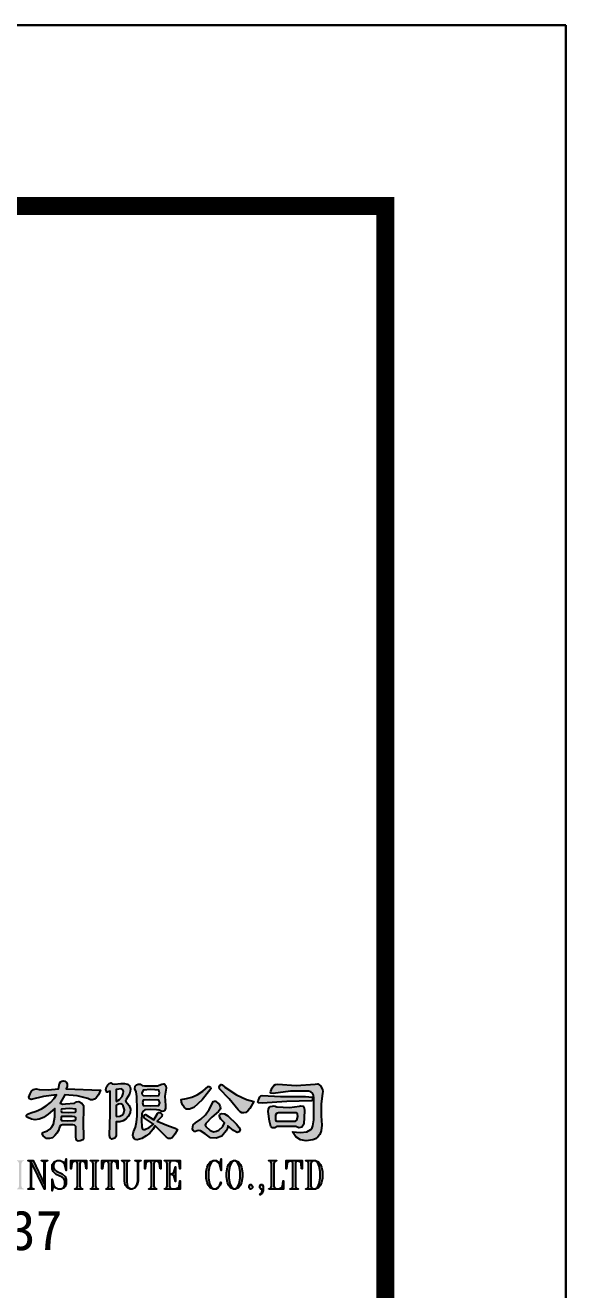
# Model space of a CAD drawing. Extents: x 9734459 to 9908434, y 5249905 to 5598782.
# Drawn here: x 9850365 to 9853359, y 5327003 to 5334005 of the extents above; entities that cross this region are included whole.
import ezdxf
from ezdxf.enums import TextEntityAlignment as Align

# ---------------------------------------------------------------- set-up
doc = ezdxf.new("R2010")
doc.units = 0
doc.header["$LTSCALE"] = 1000
doc.header["$MEASUREMENT"] = 0
doc.linetypes.add('接地线', pattern=[1.35002, 0.5, -1e-05, 1e-05, 0.5, -0.125, 0.1, -0.125])
for name, color, linetype in [('BTTK', 7, 'Continuous'), ('Logo', 4, 'Continuous'), ('PUB_TITLE', 7, 'Continuous'), ('电-线路-接地网', 6, '接地线')]:
    doc.layers.add(name, color=color, linetype=linetype)
doc.layers.add('yichutu', color=7, linetype='Continuous', true_color=0xffffff, plot=False)
doc.styles.add('HT', font='')
doc.styles.add('HZ(TK)', font='tssdeng.shx', dxfattribs={"width": 0.9, "bigfont": 'tssdchn.shx'})
doc.styles.get('HT').set_extended_font_data('SimHei')

# ---------------------------------------------------------------- blocks, each defined once
blk = doc.blocks.new('vhtemplate_2020年新竖式图框_A0')
at = {"layer": 'Logo'}
h = blk.add_hatch(color=4, dxfattribs=at)
h.dxf.hatch_style = 1
h.paths.add_polyline_path([(1160.332, 780.713), (1160.057, 780.525), (1159.828, 780.432), (1159.607, 780.4), (1159.395, 780.432), (1159.191, 780.525), (1159.124, 780.577), (1159.124, 780.65), (1159.182, 780.702), (1159.357, 780.775), (1159.663, 780.874), (1159.949, 781.004), (1160.213, 781.166), (1160.457, 781.358), (1160.657, 781.567), (1160.79, 781.775), (1160.074, 781.692), (1159.391, 781.525), (1159.291, 781.556), (1159.257, 781.65), (1159.32, 781.835), (1159.407, 781.973), (1159.52, 782.064), (1159.657, 782.108), (1159.824, 782.066), (1160.324, 782.056), (1160.89, 782.108), (1160.957, 782.4), (1161.013, 782.486), (1161.082, 782.535), (1161.163, 782.548), (1161.257, 782.525), (1161.336, 782.452), (1161.373, 782.358), (1161.369, 782.243), (1161.323, 782.108), (1163.223, 782.025), (1163.114, 781.775), (1162.989, 781.608), (1162.898, 781.528), (1162.789, 781.494), (1162.665, 781.507), (1162.523, 781.567), (1161.94, 781.723), (1161.257, 781.775), (1160.99, 781.317), (1161.132, 781.265), (1161.29, 781.275), (1161.79, 781.317), (1161.898, 781.379), (1162.023, 781.4), (1162.19, 781.317), (1162.281, 781.192), (1162.29, 780.983), (1162.273, 780.202), (1162.29, 779.442), (1162.277, 779.351), (1162.24, 779.286), (1162.09, 779.234), (1161.988, 779.216), (1161.915, 779.244), (1161.871, 779.32), (1161.856, 779.442), (1161.856, 780.025), (1161.781, 780.088), (1161.69, 780.109), (1161.123, 780.109), (1161.015, 780.077), (1160.957, 779.984), (1160.894, 779.807), (1160.807, 779.651), (1160.694, 779.515), (1160.557, 779.401), (1160.39, 779.349), (1160.224, 779.359), (1160.065, 779.484), (1159.99, 779.609), (1160.024, 779.682), (1160.124, 779.734), (1160.28, 779.791), (1160.415, 779.88), (1160.53, 779.999), (1160.623, 780.15), (1160.69, 780.557), (1160.69, 781.025)])
h.paths.add_polyline_path([(1161.023, 780.452), (1161.057, 780.359), (1161.398, 780.338), (1161.69, 780.359), (1161.775, 780.353), (1161.831, 780.379), (1161.859, 780.437), (1161.856, 780.525), (1161.806, 780.559), (1161.656, 780.577), (1161.057, 780.567)], flags=16)
h.paths.add_polyline_path([(1161.04, 780.9), (1161.057, 780.817), (1161.432, 780.796), (1161.823, 780.817), (1161.865, 780.879), (1161.856, 780.983), (1161.507, 781.025), (1161.057, 780.983)], flags=16)
h = blk.add_hatch(color=4, dxfattribs=at)
h.dxf.hatch_style = 1
h.paths.add_polyline_path([(1165.53, 782.296), (1165.655, 782.275), (1166.388, 782.275), (1166.622, 782.358), (1166.724, 782.376), (1166.797, 782.348), (1166.84, 782.272), (1166.855, 782.15), (1166.797, 781.702), (1166.822, 781.192), (1166.822, 781.03), (1166.788, 780.921), (1166.722, 780.864), (1166.622, 780.859), (1166.48, 780.921), (1166.322, 780.942), (1166.013, 780.963), (1165.689, 780.942), (1165.564, 780.848), (1165.522, 780.734), (1165.505, 780.348), (1165.522, 780.025), (1165.532, 779.937), (1165.564, 779.88), (1165.616, 779.854), (1165.689, 779.859), (1165.922, 779.973), (1166.155, 780.15), (1165.655, 780.484), (1165.622, 780.559), (1165.622, 780.619), (1165.655, 780.663), (1165.722, 780.692), (1166.188, 780.4), (1166.388, 780.734), (1166.463, 780.806), (1166.555, 780.775), (1166.638, 780.681), (1166.622, 780.567), (1166.355, 780.317), (1166.988, 780.067), (1167.363, 779.932), (1167.488, 779.859), (1167.346, 779.598), (1167.188, 779.401), (1167.099, 779.349), (1166.996, 779.359), (1166.882, 779.432), (1166.755, 779.567), (1166.255, 780.067), (1166.122, 779.851), (1165.955, 779.661), (1165.755, 779.497), (1165.522, 779.359), (1165.264, 779.276), (1165.166, 779.296), (1165.089, 779.359), (1165.037, 779.445), (1165.014, 779.536), (1165.055, 779.734), (1165.155, 779.981), (1165.222, 780.265), (1165.255, 780.585), (1165.255, 780.942), (1165.239, 781.692), (1165.193, 781.941), (1165.122, 782.108), (1165.153, 782.249), (1165.214, 782.337), (1165.303, 782.374), (1165.422, 782.358)])
h.paths.add_polyline_path([(1165.555, 781.348), (1165.589, 781.192), (1166.022, 781.171), (1166.455, 781.192), (1166.505, 781.327), (1166.455, 781.483), (1165.955, 781.504), (1165.589, 781.483)], flags=16)
h.paths.add_polyline_path([(1166.005, 781.712), (1166.455, 781.733), (1166.488, 781.889), (1166.455, 782.025), (1166.005, 782.066), (1165.589, 782.025), (1165.522, 781.869), (1165.539, 781.798), (1165.589, 781.733)], flags=16)
h.paths.add_polyline_path([(1164.872, 781.952), (1164.822, 781.817), (1164.639, 781.525), (1164.61, 781.442), (1164.622, 781.4), (1164.806, 781.192), (1164.889, 780.983), (1164.872, 780.775), (1164.756, 780.567), (1164.626, 780.424), (1164.472, 780.327), (1164.293, 780.278), (1164.089, 780.275), (1164.089, 779.526), (1164.062, 779.434), (1164.014, 779.369), (1163.856, 779.317), (1163.756, 779.39), (1163.723, 779.526), (1163.764, 780.723), (1163.756, 781.983), (1163.656, 781.941), (1163.61, 781.918), (1163.573, 781.931), (1163.523, 782.066), (1163.564, 782.215), (1163.623, 782.327), (1163.698, 782.402), (1163.789, 782.441), (1163.875, 782.392), (1163.997, 782.368), (1164.356, 782.4), (1164.547, 782.41), (1164.722, 782.358), (1164.847, 782.254), (1164.889, 782.108)])
h.paths.add_polyline_path([(1164.089, 780.567), (1164.293, 780.59), (1164.439, 780.661), (1164.526, 780.778), (1164.556, 780.942), (1164.489, 781.171), (1164.431, 781.239), (1164.356, 781.275), (1164.222, 781.254), (1164.089, 781.192)], flags=16)
h.paths.add_polyline_path([(1164.089, 781.4), (1164.272, 781.515), (1164.422, 781.692), (1164.483, 781.843), (1164.497, 781.962), (1164.466, 782.051), (1164.389, 782.108), (1164.089, 782.066)], flags=16)
h = blk.add_hatch(color=4, dxfattribs=at)
h.dxf.hatch_style = 1
h.paths.add_polyline_path([(1169.796, 781.254), (1169.854, 781.108), (1169.873, 781.046), (1169.862, 780.983), (1169.754, 780.859), (1169.396, 780.546), (1169.054, 780.192), (1169.021, 780.088), (1169.054, 780.025), (1169.287, 779.817), (1169.394, 779.755), (1169.512, 779.734), (1169.644, 779.755), (1169.787, 779.817), (1169.996, 780.025), (1170.087, 780.234), (1169.887, 780.432), (1169.837, 780.523), (1169.821, 780.609), (1169.829, 780.702), (1169.921, 780.734), (1170.096, 780.723), (1170.287, 780.609), (1170.754, 780.15), (1170.887, 779.984), (1170.954, 779.859), (1170.912, 779.734), (1170.787, 779.692), (1170.595, 779.807), (1170.287, 780.067), (1170.254, 779.921), (1170.187, 779.776), (1169.954, 779.484), (1169.629, 779.38), (1169.321, 779.401), (1169.021, 779.609), (1168.763, 779.776), (1168.665, 779.796), (1168.588, 779.776), (1168.496, 779.736), (1168.421, 779.744), (1168.363, 779.799), (1168.321, 779.9), (1168.363, 780.109), (1168.488, 780.234), (1168.783, 780.426), (1169.038, 780.671), (1169.25, 780.968), (1169.421, 781.317), (1169.475, 781.397), (1169.537, 781.431), (1169.608, 781.418), (1169.687, 781.358)])
h.paths.add_polyline_path([(1167.988, 781.567), (1168.288, 781.64), (1168.588, 781.775), (1168.888, 781.973), (1169.187, 782.233), (1169.254, 782.243), (1169.321, 782.191), (1169.329, 782.108), (1169.287, 782.025), (1168.863, 781.494), (1168.388, 781.067), (1168.154, 780.983), (1167.988, 780.983), (1167.857, 781.095), (1167.763, 781.223), (1167.707, 781.366), (1167.688, 781.525)])
h.paths.add_polyline_path([(1170.754, 781.775), (1171.312, 781.515), (1171.72, 781.4), (1171.491, 781.012), (1171.379, 780.886), (1171.27, 780.806), (1171.163, 780.772), (1171.058, 780.783), (1170.955, 780.84), (1170.854, 780.942), (1170.362, 781.546), (1169.821, 782.108), (1169.796, 782.223), (1169.854, 782.316), (1169.908, 782.34), (1169.971, 782.327), (1170.121, 782.191)])
h = blk.add_hatch(color=4, dxfattribs=at)
h.dxf.hatch_style = 1
h.paths.add_polyline_path([(1174.069, 782.296), (1175.119, 782.358), (1175.261, 782.379), (1175.419, 782.275), (1175.527, 782.066), (1175.538, 781.962), (1175.519, 781.858), (1175.452, 781.275), (1175.452, 780.609), (1175.486, 780.088), (1175.452, 779.776), (1175.373, 779.588), (1175.269, 779.442), (1175.14, 779.338), (1174.986, 779.276), (1174.615, 779.226), (1174.303, 779.286), (1174.048, 779.455), (1173.853, 779.734), (1174.311, 779.692), (1174.652, 779.734), (1174.877, 779.859), (1174.946, 779.953), (1174.986, 780.067), (1175.036, 780.39), (1175.052, 780.692), (1175.052, 781.608), (1175.021, 781.757), (1174.961, 781.869), (1174.871, 781.944), (1174.752, 781.983), (1173.744, 781.973), (1172.786, 781.858), (1172.67, 781.869), (1172.649, 781.913), (1172.653, 781.983), (1172.728, 782.163), (1172.82, 782.285), (1172.928, 782.35), (1173.053, 782.358)])
h.paths.add_polyline_path([(1173.203, 781.681), (1174.586, 781.692), (1174.952, 781.65), (1174.986, 781.525), (1174.969, 781.462), (1174.919, 781.442), (1173.553, 781.41), (1172.187, 781.317), (1171.978, 781.327), (1171.943, 781.371), (1171.953, 781.442), (1172.045, 781.66), (1172.109, 781.715), (1172.187, 781.733)])
h.paths.add_polyline_path([(1172.845, 781.16), (1172.986, 781.108), (1173.703, 781.077), (1174.253, 781.15), (1174.319, 781.171), (1174.452, 781.15), (1174.502, 781.046), (1174.519, 780.9), (1174.486, 780.15), (1174.386, 779.994), (1174.219, 779.942), (1174.053, 780.025), (1173.02, 780.025), (1172.886, 779.942), (1172.745, 779.942), (1172.653, 780.025), (1172.586, 780.317), (1172.52, 780.859), (1172.534, 780.986), (1172.578, 781.077), (1172.651, 781.132), (1172.753, 781.15)])
h.paths.add_polyline_path([(1173.086, 780.775), (1172.978, 780.744), (1172.92, 780.65), (1172.92, 780.4), (1172.945, 780.338), (1172.986, 780.317), (1174.019, 780.317), (1174.103, 780.379), (1174.153, 780.567), (1174.136, 780.702), (1174.086, 780.775)], flags=16)
h = blk.add_hatch(color=4, dxfattribs=at)
h.dxf.hatch_style = 1
h.paths.add_polyline_path([(1158.562, 776.544), (1158.562, 776.578), (1158.612, 776.578), (1158.678, 776.623), (1158.71, 776.715), (1158.71, 777.976), (1158.678, 778.068), (1158.612, 778.113), (1158.562, 778.113), (1158.562, 778.147), (1158.989, 778.147), (1158.989, 778.113), (1158.939, 778.113), (1158.874, 778.068), (1158.842, 777.976), (1158.842, 776.715), (1158.874, 776.623), (1158.939, 776.578), (1158.989, 776.578), (1158.989, 776.544)])
h.paths.add_polyline_path([(1160.234, 778.113), (1160.136, 778.045), (1160.136, 776.544), (1160.117, 776.544), (1159.387, 778.074), (1159.387, 776.646), (1159.484, 776.578), (1159.535, 776.578), (1159.535, 776.544), (1159.214, 776.544), (1159.214, 776.578), (1159.264, 776.578), (1159.362, 776.646), (1159.362, 778.045), (1159.264, 778.113), (1159.214, 778.113), (1159.214, 778.147), (1159.487, 778.147), (1160.111, 776.841), (1160.111, 778.045), (1160.014, 778.113), (1159.963, 778.113), (1159.963, 778.147), (1160.284, 778.147), (1160.284, 778.113)])
h.paths.add_polyline_path([(1161.268, 776.7), (1161.209, 776.621), (1161.044, 776.544), (1160.88, 776.544), (1160.715, 776.621), (1160.619, 776.753), (1160.549, 776.457), (1160.549, 777.114), (1160.625, 776.794), (1160.728, 776.65), (1160.884, 776.578), (1161.041, 776.578), (1161.194, 776.65), (1161.245, 776.79), (1161.245, 777.004), (1161.194, 777.146), (1161.092, 777.218), (1160.769, 777.368), (1160.606, 777.522), (1160.549, 777.677), (1160.549, 777.913), (1160.659, 778.07), (1160.827, 778.147), (1160.991, 778.147), (1161.156, 778.07), (1161.252, 777.938), (1161.322, 778.235), (1161.322, 777.577), (1161.246, 777.897), (1161.144, 778.041), (1160.988, 778.113), (1160.83, 778.113), (1160.677, 778.041), (1160.626, 777.902), (1160.626, 777.76), (1160.677, 777.62), (1160.779, 777.548), (1161.102, 777.398), (1161.266, 777.244), (1161.322, 777.088), (1161.322, 776.855)])
h.paths.add_polyline_path([(1162.431, 777.68), (1162.396, 777.974), (1162.37, 778.027), (1162.324, 778.07), (1162.177, 778.113), (1162.113, 778.068), (1162.081, 777.976), (1162.081, 776.715), (1162.113, 776.623), (1162.178, 776.578), (1162.229, 776.578), (1162.229, 776.544), (1161.801, 776.544), (1161.801, 776.578), (1161.851, 776.578), (1161.917, 776.623), (1161.949, 776.715), (1161.949, 777.976), (1161.917, 778.068), (1161.853, 778.113), (1161.706, 778.07), (1161.66, 778.027), (1161.634, 777.974), (1161.599, 777.68), (1161.574, 777.682), (1161.574, 778.147), (1162.455, 778.147), (1162.455, 777.682)])
h.paths.add_polyline_path([(1162.667, 776.544), (1162.667, 776.578), (1162.717, 776.578), (1162.782, 776.623), (1162.814, 776.715), (1162.814, 777.976), (1162.782, 778.068), (1162.717, 778.113), (1162.667, 778.113), (1162.667, 778.147), (1163.094, 778.147), (1163.094, 778.113), (1163.044, 778.113), (1162.978, 778.068), (1162.946, 777.976), (1162.946, 776.715), (1162.978, 776.623), (1163.044, 776.578), (1163.094, 776.578), (1163.094, 776.544)])
h.paths.add_polyline_path([(1164.162, 777.68), (1164.127, 777.974), (1164.101, 778.027), (1164.055, 778.07), (1163.908, 778.113), (1163.844, 778.068), (1163.812, 777.976), (1163.812, 776.715), (1163.844, 776.623), (1163.91, 776.578), (1163.96, 776.578), (1163.96, 776.544), (1163.532, 776.544), (1163.532, 776.578), (1163.583, 776.578), (1163.648, 776.623), (1163.68, 776.715), (1163.68, 777.976), (1163.648, 778.068), (1163.584, 778.113), (1163.437, 778.07), (1163.391, 778.027), (1163.365, 777.974), (1163.33, 777.68), (1163.306, 777.682), (1163.306, 778.147), (1164.186, 778.147), (1164.186, 777.682)])
h.paths.add_polyline_path([(1165.417, 778.113), (1165.319, 778.045), (1165.319, 777.007), (1165.264, 776.776), (1165.152, 776.621), (1164.987, 776.544), (1164.878, 776.544), (1164.878, 776.558), (1164.874, 776.544), (1164.712, 776.621), (1164.6, 776.776), (1164.546, 777.007), (1164.546, 777.976), (1164.513, 778.068), (1164.448, 778.113), (1164.398, 778.113), (1164.398, 778.147), (1164.825, 778.147), (1164.825, 778.113), (1164.775, 778.113), (1164.709, 778.068), (1164.677, 777.976), (1164.677, 776.937), (1164.728, 776.719), (1164.779, 776.65), (1164.881, 776.578), (1164.984, 776.578), (1165.14, 776.65), (1165.242, 776.794), (1165.294, 777.012), (1165.294, 778.045), (1165.196, 778.113), (1165.146, 778.113), (1165.146, 778.147), (1165.467, 778.147), (1165.467, 778.113)])
h.paths.add_polyline_path([(1166.535, 777.68), (1166.5, 777.974), (1166.474, 778.027), (1166.428, 778.07), (1166.281, 778.113), (1166.217, 778.068), (1166.185, 777.976), (1166.185, 776.715), (1166.217, 776.623), (1166.283, 776.578), (1166.333, 776.578), (1166.333, 776.544), (1165.905, 776.544), (1165.905, 776.578), (1165.956, 776.578), (1166.021, 776.623), (1166.053, 776.715), (1166.053, 777.976), (1166.021, 778.068), (1165.957, 778.113), (1165.81, 778.07), (1165.765, 778.027), (1165.738, 777.974), (1165.703, 777.68), (1165.679, 777.682), (1165.679, 778.147), (1166.56, 778.147), (1166.56, 777.682)])
h.paths.add_polyline_path([(1166.771, 776.544), (1166.771, 776.578), (1166.821, 776.578), (1166.887, 776.623), (1166.919, 776.715), (1166.919, 777.976), (1166.887, 778.068), (1166.821, 778.113), (1166.771, 778.113), (1166.771, 778.147), (1167.638, 778.147), (1167.638, 777.682), (1167.614, 777.68), (1167.579, 777.974), (1167.552, 778.027), (1167.507, 778.07), (1167.357, 778.113), (1167.148, 778.113), (1167.082, 778.068), (1167.05, 777.976), (1167.05, 777.4), (1167.143, 777.4), (1167.281, 777.449), (1167.294, 777.466), (1167.371, 777.786), (1167.371, 776.979), (1167.294, 777.3), (1167.281, 777.316), (1167.143, 777.365), (1167.05, 777.365), (1167.05, 776.715), (1167.082, 776.623), (1167.148, 776.578), (1167.357, 776.578), (1167.507, 776.621), (1167.552, 776.663), (1167.579, 776.717), (1167.614, 777.012), (1167.638, 777.009), (1167.638, 776.544)])
h = blk.add_hatch(color=4, dxfattribs=at)
h.dxf.hatch_style = 1
h.paths.add_polyline_path([(1169.829, 777.897), (1169.725, 778.041), (1169.622, 778.113), (1169.468, 778.113), (1169.366, 778.043), (1169.262, 777.825), (1169.21, 777.53), (1169.21, 777.161), (1169.262, 776.866), (1169.366, 776.648), (1169.468, 776.578), (1169.622, 776.578), (1169.725, 776.65), (1169.829, 776.796), (1169.882, 776.943), (1169.904, 776.926), (1169.85, 776.774), (1169.74, 776.621), (1169.628, 776.544), (1169.46, 776.546), (1169.298, 776.621), (1169.186, 776.774), (1169.133, 776.928), (1169.078, 777.157), (1169.078, 777.534), (1169.133, 777.762), (1169.186, 777.917), (1169.298, 778.07), (1169.462, 778.147), (1169.628, 778.147), (1169.74, 778.07), (1169.835, 777.938), (1169.905, 778.235), (1169.905, 777.577)])
h.paths.add_polyline_path([(1171.039, 776.928), (1170.983, 776.774), (1170.872, 776.621), (1170.709, 776.544), (1170.595, 776.544), (1170.594, 776.546), (1170.432, 776.621), (1170.32, 776.774), (1170.265, 776.928), (1170.211, 777.231), (1170.211, 777.46), (1170.265, 777.762), (1170.32, 777.917), (1170.432, 778.07), (1170.595, 778.147), (1170.709, 778.147), (1170.71, 778.145), (1170.872, 778.07), (1170.983, 777.917), (1171.039, 777.762), (1171.092, 777.46), (1171.092, 777.231)])
h.paths.add_polyline_path([(1170.961, 777.53), (1170.909, 777.825), (1170.805, 778.043), (1170.702, 778.113), (1170.601, 778.113), (1170.499, 778.043), (1170.395, 777.825), (1170.343, 777.53), (1170.343, 777.161), (1170.395, 776.866), (1170.499, 776.648), (1170.601, 776.578), (1170.702, 776.578), (1170.805, 776.648), (1170.909, 776.866), (1170.961, 777.161)], flags=16)
h.paths.add_polyline_path([(1171.576, 776.544), (1171.513, 776.544), (1171.452, 776.629), (1171.452, 776.717), (1171.513, 776.802), (1171.576, 776.802), (1171.637, 776.717), (1171.637, 776.629)])
h.paths.add_polyline_path([(1172.178, 776.325), (1172.068, 776.247), (1172.056, 776.278), (1172.158, 776.351), (1172.187, 776.512), (1172.164, 776.544), (1172.111, 776.544), (1172.05, 776.629), (1172.05, 776.717), (1172.111, 776.802), (1172.174, 776.802), (1172.235, 776.717), (1172.235, 776.483)])
h.paths.add_polyline_path([(1172.553, 776.544), (1172.553, 776.578), (1172.603, 776.578), (1172.669, 776.623), (1172.701, 776.715), (1172.701, 777.976), (1172.669, 778.068), (1172.603, 778.113), (1172.553, 778.113), (1172.553, 778.147), (1172.98, 778.147), (1172.98, 778.113), (1172.93, 778.113), (1172.864, 778.068), (1172.832, 777.976), (1172.832, 776.715), (1172.864, 776.623), (1172.93, 776.578), (1173.085, 776.578), (1173.235, 776.621), (1173.282, 776.663), (1173.307, 776.717), (1173.343, 777.012), (1173.367, 777.009), (1173.367, 776.544)])
h.paths.add_polyline_path([(1174.369, 777.68), (1174.334, 777.974), (1174.308, 778.027), (1174.263, 778.07), (1174.116, 778.113), (1174.051, 778.068), (1174.019, 777.976), (1174.019, 776.715), (1174.051, 776.623), (1174.117, 776.578), (1174.168, 776.578), (1174.168, 776.544), (1173.739, 776.544), (1173.739, 776.578), (1173.79, 776.578), (1173.856, 776.623), (1173.888, 776.715), (1173.888, 777.976), (1173.856, 778.068), (1173.792, 778.113), (1173.645, 778.07), (1173.599, 778.027), (1173.573, 777.974), (1173.538, 777.68), (1173.513, 777.682), (1173.513, 778.147), (1174.394, 778.147), (1174.394, 777.682)])
h.paths.add_polyline_path([(1175.472, 776.928), (1175.418, 776.774), (1175.307, 776.621), (1175.142, 776.544), (1174.605, 776.544), (1174.605, 776.578), (1174.655, 776.578), (1174.721, 776.623), (1174.753, 776.715), (1174.753, 777.976), (1174.721, 778.068), (1174.655, 778.113), (1174.605, 778.113), (1174.605, 778.147), (1175.142, 778.147), (1175.307, 778.07), (1175.418, 777.917), (1175.472, 777.762), (1175.527, 777.534), (1175.527, 777.157)])
h.paths.add_polyline_path([(1175.396, 777.53), (1175.343, 777.825), (1175.24, 778.043), (1175.136, 778.113), (1174.982, 778.113), (1174.917, 778.068), (1174.884, 777.976), (1174.884, 776.715), (1174.917, 776.623), (1174.982, 776.578), (1175.136, 776.578), (1175.24, 776.648), (1175.343, 776.866), (1175.396, 777.161)], flags=16)
at = {"layer": 'Logo', "color": 4}
for points in [[(1160.332, 780.713), (1160.057, 780.525), (1159.828, 780.432), (1159.607, 780.4), (1159.395, 780.432), (1159.191, 780.525), (1159.124, 780.577), (1159.124, 780.65), (1159.182, 780.702), (1159.357, 780.775), (1159.663, 780.874), (1159.949, 781.004), (1160.213, 781.166), (1160.457, 781.358), (1160.657, 781.567), (1160.79, 781.775), (1160.074, 781.692), (1159.391, 781.525), (1159.291, 781.556), (1159.257, 781.65), (1159.32, 781.835), (1159.407, 781.973), (1159.52, 782.064), (1159.657, 782.108), (1159.824, 782.066), (1160.324, 782.056), (1160.89, 782.108), (1160.957, 782.4), (1161.013, 782.486), (1161.082, 782.535), (1161.163, 782.548), (1161.257, 782.525), (1161.336, 782.452), (1161.373, 782.358), (1161.369, 782.243), (1161.323, 782.108), (1163.223, 782.025), (1163.114, 781.775), (1162.989, 781.608), (1162.898, 781.528), (1162.789, 781.494), (1162.665, 781.507), (1162.523, 781.567), (1161.94, 781.723), (1161.257, 781.775), (1160.99, 781.317), (1161.132, 781.265), (1161.29, 781.275), (1161.79, 781.317), (1161.898, 781.379), (1162.023, 781.4), (1162.19, 781.317), (1162.281, 781.192), (1162.29, 780.983), (1162.273, 780.202), (1162.29, 779.442), (1162.277, 779.351), (1162.24, 779.286), (1162.09, 779.234), (1161.988, 779.216), (1161.915, 779.244), (1161.871, 779.32), (1161.856, 779.442), (1161.856, 780.025), (1161.781, 780.088), (1161.69, 780.109), (1161.123, 780.109), (1161.015, 780.077), (1160.957, 779.984), (1160.894, 779.807), (1160.807, 779.651), (1160.694, 779.515), (1160.557, 779.401), (1160.39, 779.349), (1160.224, 779.359), (1160.065, 779.484), (1159.99, 779.609), (1160.024, 779.682), (1160.124, 779.734), (1160.28, 779.791), (1160.415, 779.88), (1160.53, 779.999), (1160.623, 780.15), (1160.69, 780.557), (1160.69, 781.025)], [(1164.872, 781.952), (1164.822, 781.817), (1164.639, 781.525), (1164.61, 781.442), (1164.622, 781.4), (1164.806, 781.192), (1164.889, 780.983), (1164.872, 780.775), (1164.756, 780.567), (1164.626, 780.424), (1164.472, 780.327), (1164.293, 780.278), (1164.089, 780.275), (1164.089, 779.526), (1164.062, 779.434), (1164.014, 779.369), (1163.856, 779.317), (1163.756, 779.39), (1163.723, 779.526), (1163.764, 780.723), (1163.756, 781.983), (1163.656, 781.941), (1163.61, 781.918), (1163.573, 781.931), (1163.523, 782.066), (1163.564, 782.215), (1163.623, 782.327), (1163.698, 782.402), (1163.789, 782.441), (1163.875, 782.392), (1163.997, 782.368), (1164.356, 782.4), (1164.547, 782.41), (1164.722, 782.358), (1164.847, 782.254), (1164.889, 782.108)], [(1164.089, 781.4), (1164.272, 781.515), (1164.422, 781.692), (1164.483, 781.843), (1164.497, 781.962), (1164.466, 782.051), (1164.389, 782.108), (1164.089, 782.066)], [(1165.53, 782.296), (1165.655, 782.275), (1166.388, 782.275), (1166.622, 782.358), (1166.724, 782.376), (1166.797, 782.348), (1166.84, 782.272), (1166.855, 782.15), (1166.797, 781.702), (1166.822, 781.192), (1166.822, 781.03), (1166.788, 780.921), (1166.722, 780.864), (1166.622, 780.859), (1166.48, 780.921), (1166.322, 780.942), (1166.013, 780.963), (1165.689, 780.942), (1165.564, 780.848), (1165.522, 780.734), (1165.505, 780.348), (1165.522, 780.025), (1165.532, 779.937), (1165.564, 779.88), (1165.616, 779.854), (1165.689, 779.859), (1165.922, 779.973), (1166.155, 780.15), (1165.655, 780.484), (1165.622, 780.559), (1165.622, 780.619), (1165.655, 780.663), (1165.722, 780.692), (1166.188, 780.4), (1166.388, 780.734), (1166.463, 780.806), (1166.555, 780.775), (1166.638, 780.681), (1166.622, 780.567), (1166.355, 780.317), (1166.988, 780.067), (1167.363, 779.932), (1167.488, 779.859), (1167.346, 779.598), (1167.188, 779.401), (1167.099, 779.349), (1166.996, 779.359), (1166.882, 779.432), (1166.755, 779.567), (1166.255, 780.067), (1166.122, 779.851), (1165.955, 779.661), (1165.755, 779.497), (1165.522, 779.359), (1165.264, 779.276), (1165.166, 779.296), (1165.089, 779.359), (1165.037, 779.445), (1165.014, 779.536), (1165.055, 779.734), (1165.155, 779.981), (1165.222, 780.265), (1165.255, 780.585), (1165.255, 780.942), (1165.239, 781.692), (1165.193, 781.941), (1165.122, 782.108), (1165.153, 782.249), (1165.214, 782.337), (1165.303, 782.374), (1165.422, 782.358)], [(1167.988, 781.567), (1168.288, 781.64), (1168.588, 781.775), (1168.888, 781.973), (1169.187, 782.233), (1169.254, 782.243), (1169.321, 782.191), (1169.329, 782.108), (1169.287, 782.025), (1168.863, 781.494), (1168.388, 781.067), (1168.154, 780.983), (1167.988, 780.983), (1167.857, 781.095), (1167.763, 781.223), (1167.707, 781.366), (1167.688, 781.525)], [(1170.754, 781.775), (1171.312, 781.515), (1171.72, 781.4), (1171.491, 781.012), (1171.379, 780.886), (1171.27, 780.806), (1171.163, 780.772), (1171.058, 780.783), (1170.955, 780.84), (1170.854, 780.942), (1170.362, 781.546), (1169.821, 782.108), (1169.796, 782.223), (1169.854, 782.316), (1169.908, 782.34), (1169.971, 782.327), (1170.121, 782.191)], [(1174.069, 782.296), (1175.119, 782.358), (1175.261, 782.379), (1175.419, 782.275), (1175.527, 782.066), (1175.538, 781.962), (1175.519, 781.858), (1175.452, 781.275), (1175.452, 780.609), (1175.486, 780.088), (1175.452, 779.776), (1175.373, 779.588), (1175.269, 779.442), (1175.14, 779.338), (1174.986, 779.276), (1174.615, 779.226), (1174.303, 779.286), (1174.048, 779.455), (1173.853, 779.734), (1174.311, 779.692), (1174.652, 779.734), (1174.877, 779.859), (1174.946, 779.953), (1174.986, 780.067), (1175.036, 780.39), (1175.052, 780.692), (1175.052, 781.608), (1175.021, 781.757), (1174.961, 781.869), (1174.871, 781.944), (1174.752, 781.983), (1173.744, 781.973), (1172.786, 781.858), (1172.67, 781.869), (1172.649, 781.913), (1172.653, 781.983), (1172.728, 782.163), (1172.82, 782.285), (1172.928, 782.35), (1173.053, 782.358)], [(1166.005, 781.712), (1166.455, 781.733), (1166.488, 781.889), (1166.455, 782.025), (1166.005, 782.066), (1165.589, 782.025), (1165.522, 781.869), (1165.539, 781.798), (1165.589, 781.733)], [(1165.555, 781.348), (1165.589, 781.192), (1166.022, 781.171), (1166.455, 781.192), (1166.505, 781.327), (1166.455, 781.483), (1165.955, 781.504), (1165.589, 781.483)], [(1169.796, 781.254), (1169.854, 781.108), (1169.873, 781.046), (1169.862, 780.983), (1169.754, 780.859), (1169.396, 780.546), (1169.054, 780.192), (1169.021, 780.088), (1169.054, 780.025), (1169.287, 779.817), (1169.394, 779.755), (1169.512, 779.734), (1169.644, 779.755), (1169.787, 779.817), (1169.996, 780.025), (1170.087, 780.234), (1169.887, 780.432), (1169.837, 780.523), (1169.821, 780.609), (1169.829, 780.702), (1169.921, 780.734), (1170.096, 780.723), (1170.287, 780.609), (1170.754, 780.15), (1170.887, 779.984), (1170.954, 779.859), (1170.912, 779.734), (1170.787, 779.692), (1170.595, 779.807), (1170.287, 780.067), (1170.254, 779.921), (1170.187, 779.776), (1169.954, 779.484), (1169.629, 779.38), (1169.321, 779.401), (1169.021, 779.609), (1168.763, 779.776), (1168.665, 779.796), (1168.588, 779.776), (1168.496, 779.736), (1168.421, 779.744), (1168.363, 779.799), (1168.321, 779.9), (1168.363, 780.109), (1168.488, 780.234), (1168.783, 780.426), (1169.038, 780.671), (1169.25, 780.968), (1169.421, 781.317), (1169.475, 781.397), (1169.537, 781.431), (1169.608, 781.418), (1169.687, 781.358)], [(1173.203, 781.681), (1174.586, 781.692), (1174.952, 781.65), (1174.986, 781.525), (1174.969, 781.462), (1174.919, 781.442), (1173.553, 781.41), (1172.187, 781.317), (1171.978, 781.327), (1171.943, 781.371), (1171.953, 781.442), (1172.045, 781.66), (1172.109, 781.715), (1172.187, 781.733)], [(1161.04, 780.9), (1161.057, 780.817), (1161.432, 780.796), (1161.823, 780.817), (1161.865, 780.879), (1161.856, 780.983), (1161.507, 781.025), (1161.057, 780.983)], [(1164.089, 780.567), (1164.293, 780.59), (1164.439, 780.661), (1164.526, 780.778), (1164.556, 780.942), (1164.489, 781.171), (1164.431, 781.239), (1164.356, 781.275), (1164.222, 781.254), (1164.089, 781.192)], [(1172.845, 781.16), (1172.986, 781.108), (1173.703, 781.077), (1174.253, 781.15), (1174.319, 781.171), (1174.452, 781.15), (1174.502, 781.046), (1174.519, 780.9), (1174.486, 780.15), (1174.386, 779.994), (1174.219, 779.942), (1174.053, 780.025), (1173.02, 780.025), (1172.886, 779.942), (1172.745, 779.942), (1172.653, 780.025), (1172.586, 780.317), (1172.52, 780.859), (1172.534, 780.986), (1172.578, 781.077), (1172.651, 781.132), (1172.753, 781.15)], [(1173.086, 780.775), (1172.978, 780.744), (1172.92, 780.65), (1172.92, 780.4), (1172.945, 780.338), (1172.986, 780.317), (1174.019, 780.317), (1174.103, 780.379), (1174.153, 780.567), (1174.136, 780.702), (1174.086, 780.775)], [(1161.023, 780.452), (1161.057, 780.359), (1161.398, 780.338), (1161.69, 780.359), (1161.775, 780.353), (1161.831, 780.379), (1161.859, 780.437), (1161.856, 780.525), (1161.806, 780.559), (1161.656, 780.577), (1161.057, 780.567)], [(1160.234, 778.113), (1160.136, 778.045), (1160.136, 776.544), (1160.117, 776.544), (1159.387, 778.074), (1159.387, 776.646), (1159.484, 776.578), (1159.535, 776.578), (1159.535, 776.544), (1159.214, 776.544), (1159.214, 776.578), (1159.264, 776.578), (1159.362, 776.646), (1159.362, 778.045), (1159.264, 778.113), (1159.214, 778.113), (1159.214, 778.147), (1159.487, 778.147), (1160.111, 776.841), (1160.111, 778.045), (1160.014, 778.113), (1159.963, 778.113), (1159.963, 778.147), (1160.284, 778.147), (1160.284, 778.113)], [(1161.268, 776.7), (1161.209, 776.621), (1161.044, 776.544), (1160.88, 776.544), (1160.715, 776.621), (1160.619, 776.753), (1160.549, 776.457), (1160.549, 777.114), (1160.625, 776.794), (1160.728, 776.65), (1160.884, 776.578), (1161.041, 776.578), (1161.194, 776.65), (1161.245, 776.79), (1161.245, 777.004), (1161.194, 777.146), (1161.092, 777.218), (1160.769, 777.368), (1160.606, 777.522), (1160.549, 777.677), (1160.549, 777.913), (1160.659, 778.07), (1160.827, 778.147), (1160.991, 778.147), (1161.156, 778.07), (1161.252, 777.938), (1161.322, 778.235), (1161.322, 777.577), (1161.246, 777.897), (1161.144, 778.041), (1160.988, 778.113), (1160.83, 778.113), (1160.677, 778.041), (1160.626, 777.902), (1160.626, 777.76), (1160.677, 777.62), (1160.779, 777.548), (1161.102, 777.398), (1161.266, 777.244), (1161.322, 777.088), (1161.322, 776.855)], [(1162.431, 777.68), (1162.396, 777.974), (1162.37, 778.027), (1162.324, 778.07), (1162.177, 778.113), (1162.113, 778.068), (1162.081, 777.976), (1162.081, 776.715), (1162.113, 776.623), (1162.178, 776.578), (1162.229, 776.578), (1162.229, 776.544), (1161.801, 776.544), (1161.801, 776.578), (1161.851, 776.578), (1161.917, 776.623), (1161.949, 776.715), (1161.949, 777.976), (1161.917, 778.068), (1161.853, 778.113), (1161.706, 778.07), (1161.66, 778.027), (1161.634, 777.974), (1161.599, 777.68), (1161.574, 777.682), (1161.574, 778.147), (1162.455, 778.147), (1162.455, 777.682)], [(1162.667, 776.544), (1162.667, 776.578), (1162.717, 776.578), (1162.782, 776.623), (1162.814, 776.715), (1162.814, 777.976), (1162.782, 778.068), (1162.717, 778.113), (1162.667, 778.113), (1162.667, 778.147), (1163.094, 778.147), (1163.094, 778.113), (1163.044, 778.113), (1162.978, 778.068), (1162.946, 777.976), (1162.946, 776.715), (1162.978, 776.623), (1163.044, 776.578), (1163.094, 776.578), (1163.094, 776.544)], [(1164.162, 777.68), (1164.127, 777.974), (1164.101, 778.027), (1164.055, 778.07), (1163.908, 778.113), (1163.844, 778.068), (1163.812, 777.976), (1163.812, 776.715), (1163.844, 776.623), (1163.91, 776.578), (1163.96, 776.578), (1163.96, 776.544), (1163.532, 776.544), (1163.532, 776.578), (1163.583, 776.578), (1163.648, 776.623), (1163.68, 776.715), (1163.68, 777.976), (1163.648, 778.068), (1163.584, 778.113), (1163.437, 778.07), (1163.391, 778.027), (1163.365, 777.974), (1163.33, 777.68), (1163.306, 777.682), (1163.306, 778.147), (1164.186, 778.147), (1164.186, 777.682)], [(1165.417, 778.113), (1165.319, 778.045), (1165.319, 777.007), (1165.264, 776.776), (1165.152, 776.621), (1164.987, 776.544), (1164.878, 776.544), (1164.878, 776.558), (1164.874, 776.544), (1164.712, 776.621), (1164.6, 776.776), (1164.546, 777.007), (1164.546, 777.976), (1164.513, 778.068), (1164.448, 778.113), (1164.398, 778.113), (1164.398, 778.147), (1164.825, 778.147), (1164.825, 778.113), (1164.775, 778.113), (1164.709, 778.068), (1164.677, 777.976), (1164.677, 776.937), (1164.728, 776.719), (1164.779, 776.65), (1164.881, 776.578), (1164.984, 776.578), (1165.14, 776.65), (1165.242, 776.794), (1165.294, 777.012), (1165.294, 778.045), (1165.196, 778.113), (1165.146, 778.113), (1165.146, 778.147), (1165.467, 778.147), (1165.467, 778.113)], [(1166.535, 777.68), (1166.5, 777.974), (1166.474, 778.027), (1166.428, 778.07), (1166.281, 778.113), (1166.217, 778.068), (1166.185, 777.976), (1166.185, 776.715), (1166.217, 776.623), (1166.283, 776.578), (1166.333, 776.578), (1166.333, 776.544), (1165.905, 776.544), (1165.905, 776.578), (1165.956, 776.578), (1166.021, 776.623), (1166.053, 776.715), (1166.053, 777.976), (1166.021, 778.068), (1165.957, 778.113), (1165.81, 778.07), (1165.765, 778.027), (1165.738, 777.974), (1165.703, 777.68), (1165.679, 777.682), (1165.679, 778.147), (1166.56, 778.147), (1166.56, 777.682)], [(1166.771, 776.544), (1166.771, 776.578), (1166.821, 776.578), (1166.887, 776.623), (1166.919, 776.715), (1166.919, 777.976), (1166.887, 778.068), (1166.821, 778.113), (1166.771, 778.113), (1166.771, 778.147), (1167.638, 778.147), (1167.638, 777.682), (1167.614, 777.68), (1167.579, 777.974), (1167.552, 778.027), (1167.507, 778.07), (1167.357, 778.113), (1167.148, 778.113), (1167.082, 778.068), (1167.05, 777.976), (1167.05, 777.4), (1167.143, 777.4), (1167.281, 777.449), (1167.294, 777.466), (1167.371, 777.786), (1167.371, 776.979), (1167.294, 777.3), (1167.281, 777.316), (1167.143, 777.365), (1167.05, 777.365), (1167.05, 776.715), (1167.082, 776.623), (1167.148, 776.578), (1167.357, 776.578), (1167.507, 776.621), (1167.552, 776.663), (1167.579, 776.717), (1167.614, 777.012), (1167.638, 777.009), (1167.638, 776.544)], [(1169.829, 777.897), (1169.725, 778.041), (1169.622, 778.113), (1169.468, 778.113), (1169.366, 778.043), (1169.262, 777.825), (1169.21, 777.53), (1169.21, 777.161), (1169.262, 776.866), (1169.366, 776.648), (1169.468, 776.578), (1169.622, 776.578), (1169.725, 776.65), (1169.829, 776.796), (1169.882, 776.943), (1169.904, 776.926), (1169.85, 776.774), (1169.74, 776.621), (1169.628, 776.544), (1169.46, 776.546), (1169.298, 776.621), (1169.186, 776.774), (1169.133, 776.928), (1169.078, 777.157), (1169.078, 777.534), (1169.133, 777.762), (1169.186, 777.917), (1169.298, 778.07), (1169.462, 778.147), (1169.628, 778.147), (1169.74, 778.07), (1169.835, 777.938), (1169.905, 778.235), (1169.905, 777.577)], [(1171.039, 776.928), (1170.983, 776.774), (1170.872, 776.621), (1170.709, 776.544), (1170.595, 776.544), (1170.594, 776.546), (1170.432, 776.621), (1170.32, 776.774), (1170.265, 776.928), (1170.211, 777.231), (1170.211, 777.46), (1170.265, 777.762), (1170.32, 777.917), (1170.432, 778.07), (1170.595, 778.147), (1170.709, 778.147), (1170.71, 778.145), (1170.872, 778.07), (1170.983, 777.917), (1171.039, 777.762), (1171.092, 777.46), (1171.092, 777.231)], [(1170.961, 777.53), (1170.909, 777.825), (1170.805, 778.043), (1170.702, 778.113), (1170.601, 778.113), (1170.499, 778.043), (1170.395, 777.825), (1170.343, 777.53), (1170.343, 777.161), (1170.395, 776.866), (1170.499, 776.648), (1170.601, 776.578), (1170.702, 776.578), (1170.805, 776.648), (1170.909, 776.866), (1170.961, 777.161)], [(1172.553, 776.544), (1172.553, 776.578), (1172.603, 776.578), (1172.669, 776.623), (1172.701, 776.715), (1172.701, 777.976), (1172.669, 778.068), (1172.603, 778.113), (1172.553, 778.113), (1172.553, 778.147), (1172.98, 778.147), (1172.98, 778.113), (1172.93, 778.113), (1172.864, 778.068), (1172.832, 777.976), (1172.832, 776.715), (1172.864, 776.623), (1172.93, 776.578), (1173.085, 776.578), (1173.235, 776.621), (1173.282, 776.663), (1173.307, 776.717), (1173.343, 777.012), (1173.367, 777.009), (1173.367, 776.544)], [(1174.369, 777.68), (1174.334, 777.974), (1174.308, 778.027), (1174.263, 778.07), (1174.116, 778.113), (1174.051, 778.068), (1174.019, 777.976), (1174.019, 776.715), (1174.051, 776.623), (1174.117, 776.578), (1174.168, 776.578), (1174.168, 776.544), (1173.739, 776.544), (1173.739, 776.578), (1173.79, 776.578), (1173.856, 776.623), (1173.888, 776.715), (1173.888, 777.976), (1173.856, 778.068), (1173.792, 778.113), (1173.645, 778.07), (1173.599, 778.027), (1173.573, 777.974), (1173.538, 777.68), (1173.513, 777.682), (1173.513, 778.147), (1174.394, 778.147), (1174.394, 777.682)], [(1175.472, 776.928), (1175.418, 776.774), (1175.307, 776.621), (1175.142, 776.544), (1174.605, 776.544), (1174.605, 776.578), (1174.655, 776.578), (1174.721, 776.623), (1174.753, 776.715), (1174.753, 777.976), (1174.721, 778.068), (1174.655, 778.113), (1174.605, 778.113), (1174.605, 778.147), (1175.142, 778.147), (1175.307, 778.07), (1175.418, 777.917), (1175.472, 777.762), (1175.527, 777.534), (1175.527, 777.157)], [(1175.396, 777.53), (1175.343, 777.825), (1175.24, 778.043), (1175.136, 778.113), (1174.982, 778.113), (1174.917, 778.068), (1174.884, 777.976), (1174.884, 776.715), (1174.917, 776.623), (1174.982, 776.578), (1175.136, 776.578), (1175.24, 776.648), (1175.343, 776.866), (1175.396, 777.161)], [(1171.576, 776.544), (1171.513, 776.544), (1171.452, 776.629), (1171.452, 776.717), (1171.513, 776.802), (1171.576, 776.802), (1171.637, 776.717), (1171.637, 776.629)], [(1172.178, 776.325), (1172.068, 776.247), (1172.056, 776.278), (1172.158, 776.351), (1172.187, 776.512), (1172.164, 776.544), (1172.111, 776.544), (1172.05, 776.629), (1172.05, 776.717), (1172.111, 776.802), (1172.174, 776.802), (1172.235, 776.717), (1172.235, 776.483)]]:
    blk.add_lwpolyline(points, close=True, dxfattribs=at)
at = {"layer": 'PUB_TITLE', "color": 7}
blk.add_lwpolyline([(0, 0), (1189, 0), (1189, 841), (0, 841)], close=True, dxfattribs=at)
at = {"layer": 'PUB_TITLE', "const_width": 1}
blk.add_lwpolyline([(25, 10), (1179, 10), (1179, 831), (25, 831)], close=True, dxfattribs=at)
at = {"color": 4, "style": 'HT'}
blk.add_text('设计证书编号：A261002637', height=2.2, dxfattribs=at).set_placement((1125.153, 775.378), align=Align.TOP_LEFT)
at = {"layer": 'BTTK', "color": 4, "style": 'HZ(TK)', "width": 0.9}
for tag, p in [('合作单位', (1144, 743.5)), ('建设单位', (1144, 209.5)), ('工程名称', (1144, 176.5)), ('子项名称', (1154, 160)), ('图纸名称', (1144, 141))]:
    blk.add_attdef(tag, text='', height=3.5, dxfattribs=at).set_placement(p, align=Align.MIDDLE_CENTER)
for tag, p in [('注册证书号', (1156.5, 309.006)), ('注册印章号', (1156.5, 301.006)), ('设计号', (1154, 193)), ('图别', (1137.75, 34)), ('图号', (1170.25, 34)), ('版本号', (1137.75, 26)), ('日期', (1170.25, 26))]:
    blk.add_attdef(tag, text='', height=3.5, dxfattribs=at).set_placement(p, align=Align.MIDDLE)
blk = doc.blocks.new('yct-1189-841-118900-84100-100-0.0')
at = {"layer": 'yichutu', "color": 7, "true_color": 0xffffff}
blk.add_lwpolyline([(0, 0), (0, 84100), (118900, 84100), (118900, 0)], close=True, dxfattribs=at)

msp = doc.modelspace()

# ---------------------------------------------------------------- block references
at = {"layer": 'yichutu', "linetype": 'ByBlock'}
msp.add_blockref('yct-1189-841-118900-84100-100-0.0', (9734459.5, 5249904.8), dxfattribs=at)
at = {"layer": '电-线路-接地网', "linetype": 'ByBlock', "xscale": 100, "yscale": 100, "zscale": 100}
msp.add_blockref('vhtemplate_2020年新竖式图框_A0', (9734459.5, 5249904.8), dxfattribs=at)

doc.saveas('drawing.dxf')
